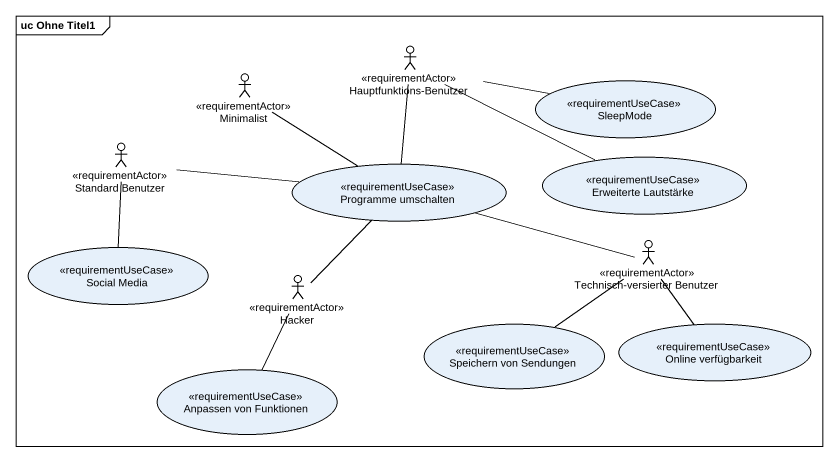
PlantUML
@startuml
mainframe uc Ohne Titel1
actor Minimalist <<requirementActor>>
actor "Hauptfunktions-Benutzer" as Hauptfunktions_Benutzer <<requirementActor>>
usecase SleepMode <<requirementUseCase>>
actor "Standard Benutzer" as Standard_Benutzer <<requirementActor>>
usecase "Programme umschalten" as Programme_umschalten <<requirementUseCase>>
usecase "Erweiterte Lautstärke" as Erweiterte_Lautstärke <<requirementUseCase>>
usecase "Social Media" as Social_Media <<requirementUseCase>>
actor "Technisch-versierter Benutzer" as Technisch_versierter <<requirementActor>>
actor Hacker <<requirementActor>>
usecase "Speichern von Sendungen" as Speichern_von_Sendungen <<requirementUseCase>>
usecase "Online verfügbarkeit" as Online_verfügbarkeit <<requirementUseCase>>
usecase "Anpassen von Funktionen" as Anpassen_von_Funktionen <<requirementUseCase>>
Minimalist -- Programme_umschalten
Hauptfunktions_Benutzer -right- SleepMode
Hauptfunktions_Benutzer -- Programme_umschalten
Hauptfunktions_Benutzer -right- Erweiterte_Lautstärke
Standard_Benutzer -right- Programme_umschalten
Standard_Benutzer -- Social_Media
Technisch_versierter -left- Programme_umschalten
Technisch_versierter -- Speichern_von_Sendungen
Technisch_versierter -- Online_verfügbarkeit
Hacker -up- Programme_umschalten
Hacker -- Anpassen_von_Funktionen
@enduml
